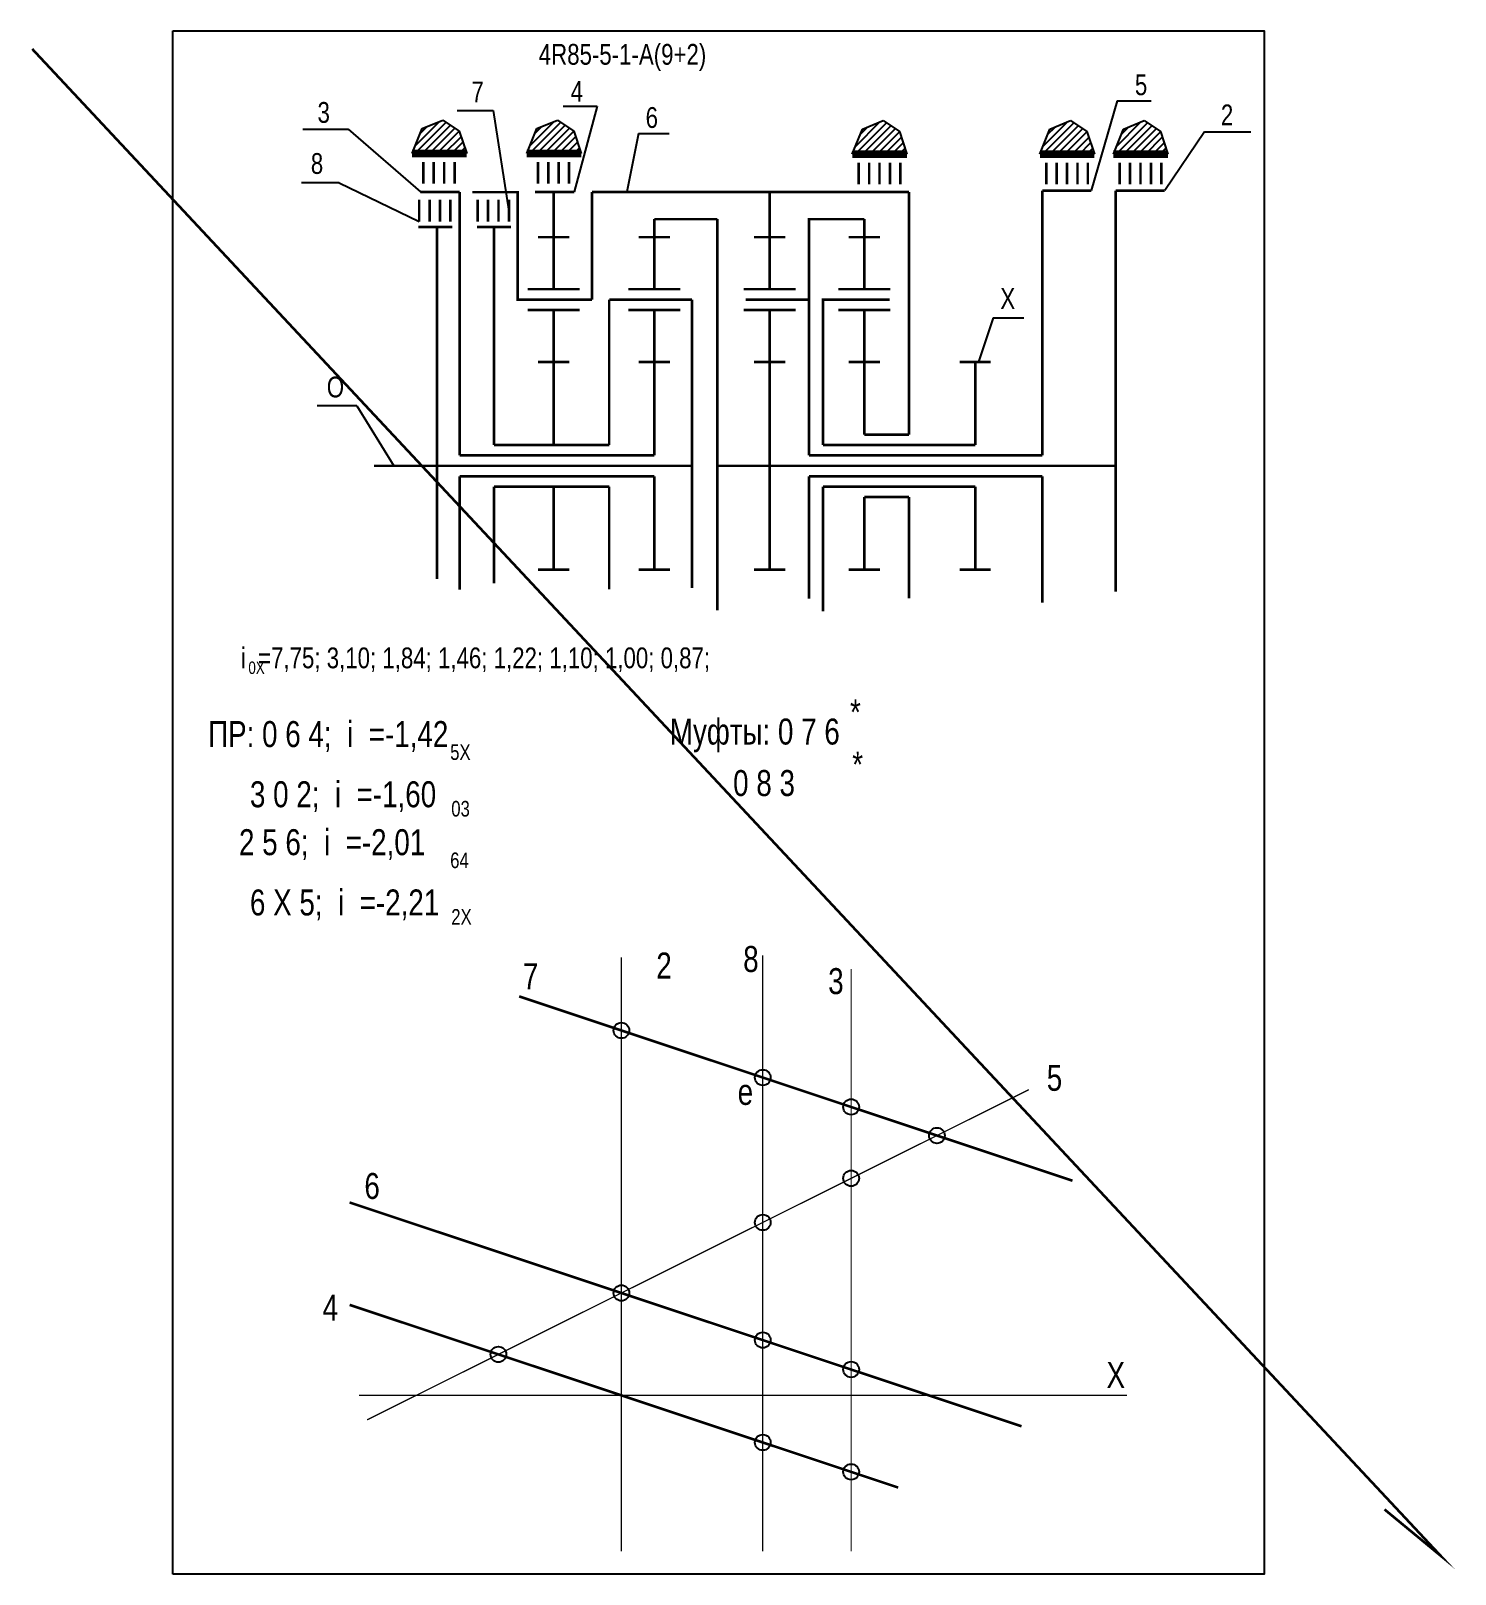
# Model space of a CAD drawing. Extents: x -380 to -106, y 153 to 450.
import ezdxf

# ---------------------------------------------------------------- set-up
doc = ezdxf.new("R2010")
doc.units = 0
doc.header["$LTSCALE"] = 15
doc.layers.get('DEFPOINTS').update_dxf_attribs({"linetype": 'CONTINUOUS'})
doc.layers.add('DIM', color=92, linetype='CONTINUOUS')
doc.layers.add('MAIN', color=5, linetype='CONTINUOUS')
doc.styles.add('AMK', font='amk.shx', dxfattribs={"width": 0.8})

msp = doc.modelspace()

# ---------------------------------------------------------------- hatches: boundary and pattern name
at = {"layer": 'DIM'}
h = msp.add_hatch(dxfattribs=at)
h.set_pattern_fill('_USER', color=0, angle=45, style=0, pattern_type=0)
h.set_pattern_definition([(45, (-54.1192, 0.5544), (-0.7071068, 0.7071068), [])])
h.paths.add_polyline_path([(-304.41, 431.07), (-306.36, 426.25), (-295.86, 426.25), (-297.31, 430.58), (-300.43, 432.69)])
h = msp.add_hatch(dxfattribs=at)
h.set_pattern_fill('_USER', color=0, angle=45, style=0, pattern_type=0)
h.set_pattern_definition([(45, (-32.0808, 0.5544), (-0.7071068, 0.7071068), [])])
h.paths.add_polyline_path([(-282.38, 431.07), (-284.32, 426.25), (-273.82, 426.25), (-275.27, 430.58), (-278.39, 432.69)])
h = msp.add_hatch(dxfattribs=at)
h.set_pattern_fill('_USER', color=0, angle=45, style=0, pattern_type=0)
h.set_pattern_definition([(45, (30.5648, 0.4504), (-0.7071068, 0.7071068), [])])
h.paths.add_polyline_path([(-219.73, 430.97), (-221.68, 426.15), (-211.18, 426.15), (-212.63, 430.47), (-215.74, 432.59)])
h = msp.add_hatch(dxfattribs=at)
h.set_pattern_fill('_USER', color=0, angle=45, style=0, pattern_type=0)
h.set_pattern_definition([(45, (66.6428, 0.4504), (-0.7071068, 0.7071068), [])])
h.paths.add_polyline_path([(-183.65, 430.97), (-185.6, 426.15), (-175.1, 426.15), (-176.55, 430.47), (-179.67, 432.59)])
h = msp.add_hatch(dxfattribs=at)
h.set_pattern_fill('_USER', color=0, angle=45, style=0, pattern_type=0)
h.set_pattern_definition([(45, (80.7811, 0.4504), (-0.7071068, 0.7071068), [])])
h.paths.add_polyline_path([(-169.51, 430.97), (-171.46, 426.15), (-160.96, 426.15), (-162.41, 430.47), (-165.53, 432.59)])

# ---------------------------------------------------------------- linework, layer by layer
at = {"layer": 'DEFPOINTS', "const_width": 0.25}
for points in [[(-266.1, 157.28), (-266.1, 271.58)], [(-238.9, 157.28), (-238.9, 271.96)], [(-221.9, 157.28), (-221.9, 269.33)], [(-315.03, 182.55), (-187.72, 246.1)], [(-316.61, 187.27), (-168.8, 187.27)]]:
    msp.add_lwpolyline(points, dxfattribs=at)
at = {"layer": 'DEFPOINTS'}
for centre in [(-266.1, 257.5), (-238.9, 248.44), (-221.9, 242.77), (-205.4, 237.27), (-221.9, 229.04), (-238.9, 220.55), (-266.1, 206.97), (-238.9, 197.91), (-289.77, 195.16), (-221.9, 192.25), (-238.9, 178.21), (-221.9, 172.55)]:
    msp.add_circle(centre, 1.51, dxfattribs=at)
at = {"layer": 'DIM', "color": 0}
for p, q in [((-297.72, 434.55), (-290.77, 434.55)), ((-290.77, 434.55), (-287.75, 415.14)), ((-277.33, 435.36), (-270.76, 435.36)), ((-270.76, 435.36), (-275.18, 418.88)), ((-170.71, 436.37), (-175.72, 419.13)), ((-170.71, 436.37), (-164.15, 436.37)), ((-327.36, 430.94), (-318.64, 430.94)), ((-318.64, 430.94), (-304.77, 418.88)), ((-306.36, 426.25), (-304.41, 431.07)), ((-304.41, 431.07), (-300.43, 432.69)), ((-300.43, 432.69), (-297.31, 430.58)), ((-284.32, 426.25), (-282.38, 431.07)), ((-282.38, 431.07), (-278.39, 432.69)), ((-278.39, 432.69), (-275.27, 430.58)), ((-221.68, 426.15), (-219.73, 430.97)), ((-219.73, 430.97), (-215.74, 432.59)), ((-215.74, 432.59), (-212.63, 430.47)), ((-185.6, 426.15), (-183.65, 430.97)), ((-183.65, 430.97), (-179.67, 432.59)), ((-179.67, 432.59), (-176.55, 430.47)), ((-171.46, 426.15), (-169.51, 430.97)), ((-169.51, 430.97), (-165.53, 432.59)), ((-165.53, 432.59), (-162.41, 430.47)), ((-297.31, 430.58), (-295.86, 426.25)), ((-275.27, 430.58), (-273.82, 426.25)), ((-262.82, 430.09), (-265.07, 418.88)), ((-262.82, 430.09), (-256.91, 430.09)), ((-212.63, 430.47), (-211.18, 426.15)), ((-176.55, 430.47), (-175.1, 426.15)), ((-162.41, 430.47), (-160.96, 426.15)), ((-153.92, 430.41), (-161.58, 419.13)), ((-153.92, 430.41), (-144.99, 430.41)), ((-305.11, 426.06), (-298.19, 426.06)), ((-283.07, 426.06), (-276.15, 426.06)), ((-220.42, 425.96), (-213.51, 425.96)), ((-184.34, 425.96), (-177.43, 425.96)), ((-170.21, 425.96), (-163.29, 425.96)), ((-320.37, 420.65), (-327.63, 420.65)), ((-320.37, 420.65), (-305.01, 413.17)), ((-194.58, 394.62), (-197.4, 386.16)), ((-194.58, 394.62), (-188.67, 394.62)), ((-317.03, 377.72), (-324.64, 377.72)), ((-317.03, 377.72), (-309.9, 366.16))]:
    msp.add_line(p, q, dxfattribs=at)
at = {"layer": 'DIM', "color": 1, "const_width": 0.5}
msp.add_lwpolyline([(-379.46, 446.39), (-108.53, 156.44), (-119.29, 165.32)], dxfattribs=at)
at = {"layer": 'DIM', "color": 0, "const_width": 0.5}
for points in [[(-304.77, 418.88), (-297.22, 418.88)], [(-297.22, 418.88), (-297.22, 368.16)], [(-283.63, 398.16), (-286.07, 398.16), (-286.07, 418.83), (-294.79, 418.83)], [(-282.74, 418.88), (-275.18, 418.88)], [(-271.78, 418.88), (-271.78, 398.16)], [(-271.78, 418.88), (-210.75, 418.88)], [(-210.75, 418.88), (-210.75, 372.16)], [(-185.13, 419.13), (-185.13, 368.16)], [(-170.99, 419.13), (-170.99, 366.16)], [(-247.64, 413.63), (-259.75, 413.63)], [(-247.64, 413.63), (-247.64, 366.16)], [(-232.59, 398.16), (-230.03, 398.16), (-230.03, 413.63), (-219.38, 413.63)], [(-305.16, 412.12), (-298.61, 412.12)], [(-301.6, 412.12), (-301.6, 344.41)], [(-293.9, 412.12), (-287.35, 412.12)], [(-290.62, 412.12), (-290.62, 370.16)], [(-268.45, 398.16), (-268.45, 370.16)], [(-252.51, 342.65), (-252.51, 398.16)], [(-230.03, 398.16), (-230.03, 368.16)], [(-224.68, 398.16), (-227.33, 398.16), (-227.33, 370.16)], [(-219.38, 372.16), (-210.75, 372.16)], [(-297.22, 368.16), (-259.75, 368.16)], [(-290.62, 370.16), (-268.45, 370.16)], [(-230.03, 368.16), (-185.13, 368.16)], [(-227.33, 370.16), (-198.03, 370.16)], [(-210.75, 370.16), (-198.03, 370.16)], [(-313.68, 366.16), (-252.51, 366.16)], [(-247.64, 366.16), (-206.97, 366.16)], [(-247.64, 366.16), (-247.64, 338.35)], [(-246.2, 366.16), (-170.99, 366.16)], [(-170.99, 366.16), (-170.99, 341.95)], [(-297.22, 364.16), (-259.75, 364.16)], [(-297.22, 364.16), (-297.22, 342.3)], [(-290.62, 362.16), (-268.45, 362.16)], [(-290.62, 362.16), (-290.62, 343.56)], [(-268.45, 362.16), (-268.45, 342.4)], [(-230.03, 364.16), (-185.13, 364.16)], [(-230.03, 364.16), (-230.03, 340.6)], [(-227.33, 362.16), (-198.03, 362.16)], [(-227.33, 362.16), (-227.33, 338.16)], [(-210.75, 362.16), (-198.03, 362.16)], [(-185.13, 364.16), (-185.13, 339.81)], [(-219.38, 360.16), (-210.75, 360.16)], [(-210.75, 360.16), (-210.75, 340.68)], [(-285.77, 264.05), (-179.31, 228.58)], [(-318.39, 224.39), (-189.12, 181.32)], [(-318.39, 204.69), (-212.85, 169.53)]]:
    msp.add_lwpolyline(points, dxfattribs=at)
at = {"layer": 'MAIN'}
for points in [[(-352.43, 152.87), (-352.43, 449.87)], [(-352.43, 449.87), (-142.43, 449.87), (-142.43, 152.87), (-352.43, 152.87)]]:
    msp.add_lwpolyline(points, dxfattribs=at)
at = {"layer": 'MAIN', "color": 0}
for points, const_width in [([(-306.36, 426.25), (-295.86, 426.25)], 1.5), ([(-298.2, 424.66), (-298.2, 420.47)], 0.5), ([(-284.32, 426.25), (-273.82, 426.25)], 1.5), ([(-276.16, 424.66), (-276.16, 420.47)], 0.5), ([(-221.68, 426.15), (-211.18, 426.15)], 1.5), ([(-212.44, 424.5), (-212.44, 420.3)], 0.5), ([(-185.6, 426.15), (-175.1, 426.15)], 1.5), ([(-176.36, 424.5), (-176.36, 420.3)], 0.5), ([(-171.46, 426.15), (-160.96, 426.15)], 1.5), ([(-162.23, 424.5), (-162.23, 420.3)], 0.5), ([(-279.14, 410.16), (-279.14, 418.88)], 0.5), ([(-237.59, 410.16), (-237.59, 418.88)], 0.5), ([(-185.13, 419.13), (-175.72, 419.13)], 0.5), ([(-170.99, 419.13), (-161.58, 419.13)], 0.5), ([(-299.01, 417.37), (-299.01, 413.17)], 0.5), ([(-287.75, 417.37), (-287.75, 413.17)], 0.5), ([(-259.75, 410.16), (-259.75, 413.63)], 0.5), ([(-219.38, 400.16), (-219.38, 413.63)], 0.5), ([(-279.14, 410.16), (-282.14, 410.16)], 0.5), ([(-279.14, 400.16), (-279.14, 410.16)], 0.5), ([(-279.14, 410.16), (-276.14, 410.16)], 0.5), ([(-259.75, 410.16), (-262.75, 410.16)], 0.5), ([(-259.75, 400.16), (-259.75, 410.16)], 0.5), ([(-259.75, 410.16), (-256.75, 410.16)], 0.5), ([(-237.59, 410.16), (-240.59, 410.16)], 0.5), ([(-237.59, 400.16), (-237.59, 410.16)], 0.5), ([(-237.59, 410.16), (-234.59, 410.16)], 0.5), ([(-219.38, 410.16), (-222.38, 410.16)], 0.5), ([(-219.38, 410.16), (-216.38, 410.16)], 0.5), ([(-271.78, 398.16), (-283.63, 398.16)], 0.5), ([(-252.51, 398.16), (-268.45, 398.16)], 0.5), ([(-232.59, 398.16), (-242.2, 398.16)], 0.5), ([(-214.46, 398.16), (-224.68, 398.16)], 0.5), ([(-279.14, 396.16), (-284.14, 396.16)], 0.5), ([(-279.14, 386.16), (-279.14, 396.16), (-274.14, 396.16)], 0.5), ([(-259.75, 396.16), (-264.75, 396.16)], 0.5), ([(-259.75, 386.16), (-259.75, 396.16), (-254.75, 396.16)], 0.5), ([(-237.59, 396.16), (-242.59, 396.16)], 0.5), ([(-237.59, 386.16), (-237.59, 396.16), (-232.59, 396.16)], 0.5), ([(-219.38, 396.16), (-224.38, 396.16)], 0.5), ([(-219.38, 386.16), (-219.38, 396.16), (-214.38, 396.16)], 0.5), ([(-279.14, 386.16), (-282.14, 386.16)], 0.5), ([(-279.14, 370.16), (-279.14, 386.16)], 0.5), ([(-279.14, 386.16), (-276.14, 386.16)], 0.5), ([(-259.75, 386.16), (-262.75, 386.16)], 0.5), ([(-259.75, 368.16), (-259.75, 386.16)], 0.5), ([(-259.75, 386.16), (-256.75, 386.16)], 0.5), ([(-237.59, 386.16), (-240.59, 386.16)], 0.5), ([(-237.59, 366.16), (-237.59, 386.16)], 0.5), ([(-237.59, 386.16), (-234.59, 386.16)], 0.5), ([(-219.38, 386.16), (-222.38, 386.16)], 0.5), ([(-219.38, 372.16), (-219.38, 386.16)], 0.5), ([(-219.38, 386.16), (-216.38, 386.16)], 0.5), ([(-198.03, 386.16), (-201.03, 386.16)], 0.5), ([(-198.03, 386.16), (-195.03, 386.16)], 0.5), ([(-198.03, 370.16), (-198.03, 386.16)], 0.5), ([(-237.59, 366.16), (-237.59, 346.16)], 0.5), ([(-279.14, 362.16), (-279.14, 346.16)], 0.5), ([(-259.75, 364.16), (-259.75, 346.16)], 0.5), ([(-198.03, 362.16), (-198.03, 346.16)], 0.5), ([(-219.38, 360.16), (-219.38, 346.16)], 0.5), ([(-279.14, 346.16), (-282.14, 346.16)], 0.5), ([(-279.14, 346.16), (-276.14, 346.16)], 0.5), ([(-259.75, 346.16), (-262.75, 346.16)], 0.5), ([(-259.75, 346.16), (-256.75, 346.16)], 0.5), ([(-237.59, 346.16), (-240.59, 346.16)], 0.5), ([(-237.59, 346.16), (-234.59, 346.16)], 0.5), ([(-219.38, 346.16), (-222.38, 346.16)], 0.5), ([(-219.38, 346.16), (-216.38, 346.16)], 0.5), ([(-198.03, 346.16), (-201.03, 346.16)], 0.5), ([(-198.03, 346.16), (-195.03, 346.16)], 0.5)]:
    msp.add_lwpolyline(points, dxfattribs=dict(at, const_width=const_width))
for points in [[(-304.2, 424.66, 0.5, 0.5, 0), (-304.2, 420.47, 0.5, 0.5, 0)], [(-302.2, 424.66, 0.5, 0.5, 0), (-302.2, 420.47, 0.5, 0.5, 0)], [(-300.2, 424.66, 0.5, 0.5, 0), (-300.2, 420.47, 0.5, 0.5, 0)], [(-282.16, 424.66, 0.5, 0.5, 0), (-282.16, 420.47, 0.5, 0.5, 0)], [(-280.16, 424.66, 0.5, 0.5, 0), (-280.16, 420.47, 0.5, 0.5, 0)], [(-278.16, 424.66, 0.5, 0.5, 0), (-278.16, 420.47, 0.5, 0.5, 0)], [(-220.44, 424.5, 0.5, 0.5, 0), (-220.44, 420.3, 0.5, 0.5, 0)], [(-218.44, 424.5, 0.5, 0.5, 0), (-218.44, 420.3, 0.5, 0.5, 0)], [(-216.44, 424.5, 0.5, 0.5, 0), (-216.44, 420.3, 0.5, 0.5, 0)], [(-214.44, 424.5, 0.5, 0.5, 0), (-214.44, 420.3, 0.5, 0.5, 0)], [(-184.36, 424.5, 0.5, 0.5, 0), (-184.36, 420.3, 0.5, 0.5, 0)], [(-182.36, 424.5, 0.5, 0.5, 0), (-182.36, 420.3, 0.5, 0.5, 0)], [(-180.36, 424.5, 0.5, 0.5, 0), (-180.36, 420.3, 0.5, 0.5, 0)], [(-178.36, 424.5, 0.5, 0.5, 0), (-178.36, 420.3, 0.5, 0.5, 0)], [(-170.23, 424.5, 0.5, 0.5, 0), (-170.23, 420.3, 0.5, 0.5, 0)], [(-168.23, 424.5, 0.5, 0.5, 0), (-168.23, 420.3, 0.5, 0.5, 0)], [(-166.23, 424.5, 0.5, 0.5, 0), (-166.23, 420.3, 0.5, 0.5, 0)], [(-164.23, 424.5, 0.5, 0.5, 0), (-164.23, 420.3, 0.5, 0.5, 0)], [(-305.01, 417.37, 0.5, 0.5, 0), (-305.01, 413.17, 0.5, 0.5, 0)], [(-303.01, 417.37, 0.5, 0.5, 0), (-303.01, 413.17, 0.5, 0.5, 0)], [(-301.01, 417.37, 0.5, 0.5, 0), (-301.01, 413.17, 0.5, 0.5, 0)], [(-293.75, 417.37, 0.5, 0.5, 0), (-293.75, 413.17, 0.5, 0.5, 0)], [(-291.75, 417.37, 0.5, 0.5, 0), (-291.75, 413.17, 0.5, 0.5, 0)], [(-289.75, 417.37, 0.5, 0.5, 0), (-289.75, 413.17, 0.5, 0.5, 0)], [(-274.14, 400.16, 0.5, 0.5, 0), (-284.14, 400.16, 0.5, 0.5, 0)], [(-254.75, 400.16, 0.5, 0.5, 0), (-264.75, 400.16, 0.5, 0.5, 0)], [(-232.59, 400.16, 0.5, 0.5, 0), (-242.59, 400.16, 0.5, 0.5, 0)], [(-214.38, 400.16, 0.5, 0.5, 0), (-224.38, 400.16, 0.5, 0.5, 0)]]:
    msp.add_lwpolyline(points, format="xyseb", dxfattribs=at)

# ---------------------------------------------------------------- texts
at = {"layer": 'DIM', "color": 0, "style": 'AMK', "width": 0.8}
for s, height, p in [('4R85-5-1-A(9+2)', 4, (-282, 443.35)), ('7', 4, (-294.96, 436.11)), ('4', 4, (-275.85, 436.24)), ('5', 4, (-167.31, 437.49)), ('3', 4, (-324.56, 432.17)), ('6', 4, (-261.44, 431.19)), ('2', 4, (-150.77, 431.7)), ('8', 4, (-325.85, 422.34)), ('X', 4, (-193.2, 396.35)), ('O', 4, (-322.78, 379.33)), ('i  =7,75; 3,10; 1,84; 1,46; 1,22; 1,10; 1,00; 0,87; ', 4, (-339.33, 327.2)), ('0X', 2.4, (-337.86, 326.1)), ('*', 5, (-222.12, 316.25)), (' ПР: 0 6 4;  i  =-1,42', 5, (-347.1, 312.04)), ('Муфты: 0 7 6', 5, (-256.78, 312.52)), ('5X', 3, (-299.04, 309.56)), ('*', 5, (-221.69, 306.18)), ('       0 8 3', 5, (-255.01, 302.61)), ('    3 0 2;  i  =-1,60', 5, (-343.51, 300.45)), ('03', 3, (-298.83, 298.67)), ('     2 5 6;  i  =-2,01', 5, (-347.1, 291.23)), ('64', 3, (-299.04, 288.74)), ('    6 X 5;  i  =-2,21', 5, (-343.51, 279.63)), ('2X', 3, (-298.83, 277.86)), ('8', 5, (-242.67, 268.75)), ('7', 5, (-285.07, 265.42)), ('2', 5, (-259.39, 267.49)), ('3', 5, (-226.32, 264.49)), ('5', 5, (-184.27, 245.88)), ('e', 5, (-243.73, 243.17)), ('6', 5, (-315.55, 225.07)), ('4', 5, (-323.59, 201.64)), ('X', 5, (-172.77, 188.69))]:
    msp.add_text(s, height=height, dxfattribs=at).set_placement(p)

doc.saveas('drawing.dxf')
